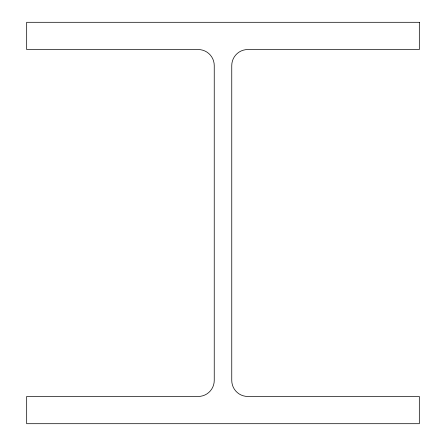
<?xml version="1.0" encoding="UTF-8"?>
<svg xmlns="http://www.w3.org/2000/svg" width="446" height="446" viewBox="0 0 446 446"><rect width="100%" height="100%" fill="white"/><g stroke="black" fill="none" stroke-linecap="round" stroke-linejoin="round"><path stroke-width="0.67" d="M419.324 22.3L26.676 22.3L26.676 49.545L198.236 49.545A16.006 16.006 0 0 1 214.242 65.556L214.242 380.444A16.006 16.006 0 0 1 198.236 396.455L26.676 396.455L26.676 423.7L419.324 423.7L419.324 396.455L247.764 396.455A16.006 16.006 0 0 1 231.758 380.444L231.758 65.556A16.006 16.006 0 0 1 247.764 49.545L419.324 49.545L419.324 22.3"/></g></svg>
